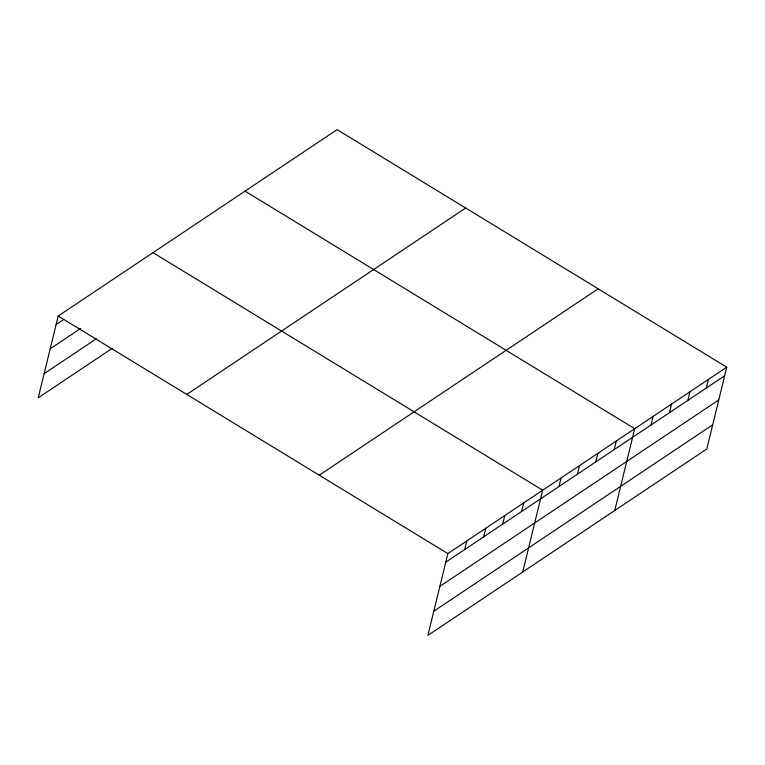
<?xml version="1.0" encoding="UTF-8"?>
<svg xmlns="http://www.w3.org/2000/svg" width="765" height="765" viewBox="0 0 765 765"><rect width="100%" height="100%" fill="white"/><g stroke="black" fill="none" stroke-linecap="round" stroke-linejoin="round"><path stroke-width="1.15" d="M726.75 367.19L447.85 553.602L427.912 635.38L706.812 448.969L726.75 367.19L337.088 129.62L58.188 316.031L38.25 397.81L112.216 348.371M464.718 549.538L466.813 540.932M483.681 536.858L485.775 528.252M502.643 524.188L504.747 515.581M521.606 511.508L523.709 502.901M522.734 572L542.672 490.222L153.01 252.651M558.986 486.53L561.08 477.924M577.393 474.224L579.488 465.617M595.801 461.926L597.895 453.32M614.209 449.619L616.303 441.013M614.773 510.485L634.711 428.706L245.049 191.135M651.025 425.015L653.119 416.409M669.432 412.708L671.527 404.102M687.84 400.401L689.934 391.795M706.248 388.104L708.342 379.497M56.084 324.637L63.677 319.569M50.203 348.783L80.545 328.501M44.14 373.664L96.294 338.799M186.775 394.424L465.675 208.013M319.254 475.208L598.163 288.797M445.746 562.208L724.656 375.797M439.865 586.363L718.765 399.942M433.793 611.235L712.703 424.824M58.188 316.031L447.85 553.602"/></g></svg>
